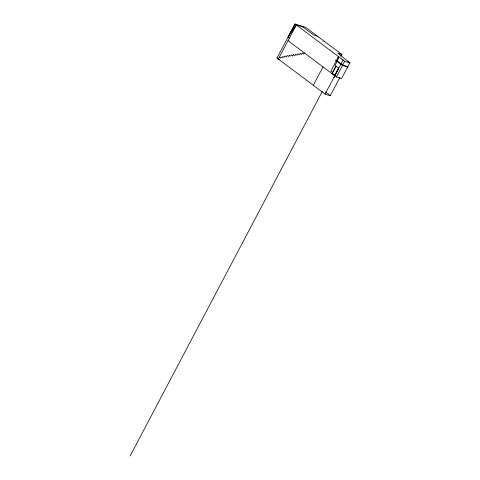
<?xml version="1.0" encoding="UTF-8"?>
<svg xmlns="http://www.w3.org/2000/svg" width="480" height="480" viewBox="0 0 480 480"><rect width="100%" height="100%" fill="white"/><g stroke="black" fill="none" stroke-linecap="round" stroke-linejoin="round"><path stroke-width="0.72" d="M130.11 456L322.29 91.434M339.966 77.31L330.24 95.682L325.062 94.11L276.99 58.05L295.02 24L344.706 61.272L349.89 62.844L341.586 78.528L336.402 76.956L288.036 40.674M340.41 56.1L341.814 54.426L305.484 27.222L295.122 24.078L288.15 37.248L296.34 24.99L303 27.012M296.34 24.99L278.31 59.04L279.6 59.436M293.58 54.516L292.8 55.986L291.39 54.93L290.748 56.142L289.338 55.086L288.558 56.562L287.148 55.506L286.368 56.976L284.964 55.92L284.184 57.396L282.984 56.496L282.246 57.882L281.052 56.982L280.452 58.11L279.27 57.222M304.29 52.866L303.696 53.994L302.286 52.938L301.506 54.408L300.096 53.352L299.316 54.822L297.906 53.766L297.126 55.242L295.722 54.186L294.942 55.656L293.532 54.6M313.284 85.278L323.01 66.906M337.116 60.9L338.628 58.044L338.028 57.594L338.538 56.64L330.81 71.076L332.736 72.462M337.356 61.08L334.926 65.676L335.952 66.39M341.52 54.96L341.808 54.426M332.088 73.404L335.958 66.09L338.73 68.106L334.854 75.42L332.088 73.404L334.728 75.378L338.598 68.064M332.22 73.44L336.09 66.126M325.062 94.11L343.092 60.054M333.942 77.652L334.908 75.828M336.402 76.956L344.706 61.272M295.122 24.078L288.048 37.17L289.368 38.16M340.968 55.974L341.814 54.426L337.776 53.184L349.89 62.844L347.796 61.194M317.322 36.102L313.62 34.974L301.782 26.1M347.874 66.654L342.69 65.082L335.796 59.91M347.7 66.978L342.516 65.406L335.622 60.24M276.99 58.05L278.232 58.428M348.402 61.698L349.89 62.844M325.578 91.926L330.24 95.682M323.838 41.304A1.494 1.098 -73.2 0 1 324.048 41.526"/></g></svg>
